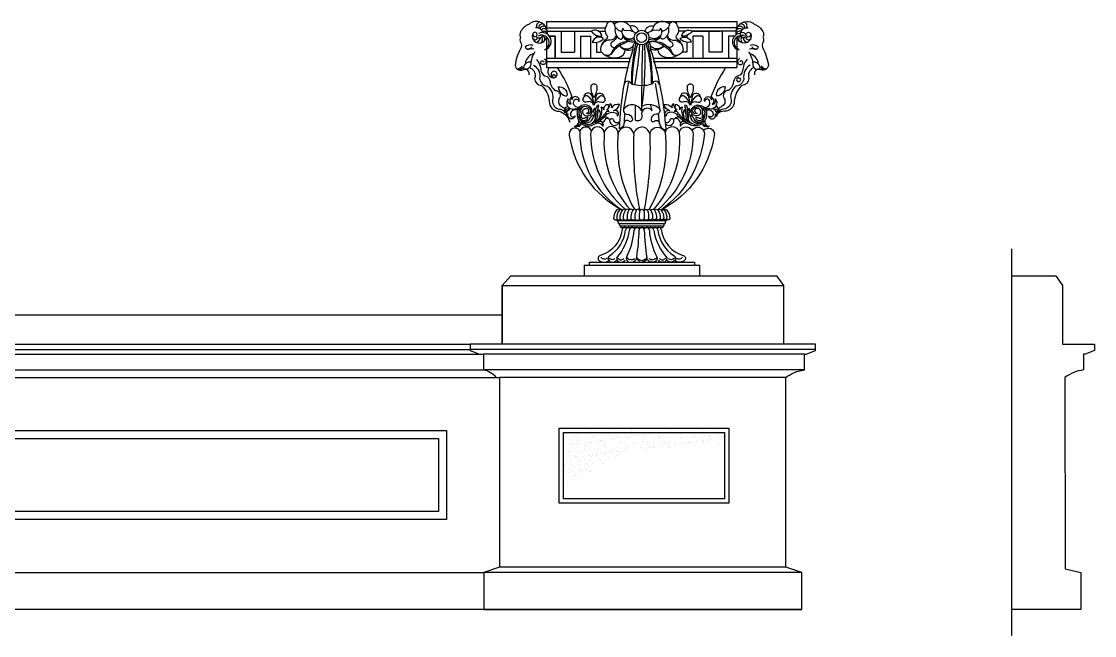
# Model space of a CAD drawing. Header units: metres. Extents: x 241 to 4289, y 3278 to 4436.
# Drawn here: x 2265 to 4289, y 3278 to 4436 of the extents above; entities that cross this region are included whole.
import ezdxf

# ---------------------------------------------------------------- set-up
doc = ezdxf.new("R2010")
doc.units = ezdxf.units.M
for name, color, linetype in [('2', 2, 'Continuous'), ('3', 3, 'Continuous'), ('4', 4, 'Continuous'), ('7', 7, 'Continuous')]:
    doc.layers.add(name, color=color, linetype=linetype)

msp = doc.modelspace()

# ---------------------------------------------------------------- hatches: boundary and pattern name
at = {"layer": '3'}
h = msp.add_hatch(dxfattribs=at)
h.set_pattern_fill('AR-SAND', scale=20)
h.paths.add_polyline_path([(4133.03, 3327.36), (4138.84, 3327.36), (4263.84, 3327.36), (4263.84, 3397.21), (4233.84, 3403.83), (4233.69, 3764.85, -0.13), (4268.69, 3778.9), (4268.84, 3808.9), (4271.78, 3808.9), (4289.43, 3815.36), (4289.43, 3817.36), (4289.43, 3827.36), (4268.84, 3827.36), (4229.08, 3827.36), (4229.08, 3938.17), (4216.25, 3956.17), (4133.03, 3956.17)])

# ---------------------------------------------------------------- linework, layer by layer
for p, q in [((3255.93, 4436.17), (3614.8, 4436.17)), ((3255.93, 4436.17), (3255.93, 4422.84)), ((3614.8, 4436.17), (3614.8, 4422.84)), ((3257.19, 4424.17), (3366.54, 4424.17)), ((3257.19, 4418.17), (3340.19, 4418.17)), ((3283.37, 4418.17), (3283.37, 4378.37)), ((3308.57, 4418.17), (3308.57, 4378.37)), ((3353.34, 4418.17), (3366.05, 4418.17)), ((3516.77, 4418.17), (3504.07, 4418.17)), ((3613.55, 4424.17), (3504.19, 4424.17)), ((3530.54, 4418.17), (3583.59, 4418.17)), ((3613.55, 4418.17), (3530.54, 4418.17)), ((3583.59, 4418.17), (3530.54, 4418.17)), ((3562.16, 4418.17), (3562.16, 4378.37)), ((3587.36, 4418.17), (3587.36, 4378.37)), ((3255.93, 4407.33), (3255.93, 4385.28)), ((3260.21, 4408.56), (3271.97, 4408.56)), ((3271.97, 4408.56), (3260.21, 4408.56)), ((3271.97, 4408.56), (3271.97, 4366.97)), ((3271.97, 4366.97), (3271.97, 4408.56)), ((3319.97, 4408.56), (3338.9, 4408.56)), ((3319.97, 4408.56), (3319.97, 4366.97)), ((3338.9, 4408.56), (3338.9, 4366.97)), ((3350.3, 4409.8), (3350.3, 4405.96)), ((3350.3, 4396.93), (3350.3, 4378.37)), ((3520.43, 4409.8), (3520.43, 4405.96)), ((3520.43, 4397.54), (3520.43, 4378.37)), ((3550.76, 4408.56), (3531.83, 4408.56)), ((3531.83, 4408.56), (3531.83, 4366.97)), ((3550.76, 4408.56), (3550.76, 4366.97)), ((3598.76, 4408.56), (3598.76, 4366.97)), ((3610.52, 4408.56), (3598.76, 4408.56)), ((3614.8, 4407.33), (3614.8, 4385.28)), ((3255.93, 4383.88), (3255.93, 4349.18)), ((3255.93, 4383.88), (3255.93, 4366.97)), ((3283.37, 4378.37), (3308.57, 4378.37)), ((3350.3, 4378.37), (3357.67, 4378.37)), ((3520.43, 4378.37), (3513.06, 4378.37)), ((3587.36, 4378.37), (3562.16, 4378.37)), ((3614.8, 4383.88), (3614.8, 4349.18)), ((3255.93, 4366.97), (3413.44, 4366.97)), ((3255.93, 4366.97), (3271.97, 4366.97)), ((3255.93, 4360.97), (3413.44, 4360.97)), ((3457.1, 4366.97), (3614.8, 4366.97)), ((3457.1, 4360.97), (3614.8, 4360.97)), ((3255.93, 4349.18), (3408.56, 4349.18)), ((3461.93, 4349.18), (3614.8, 4349.18)), ((3401.68, 4271.25), (3411.15, 4321.71)), ((3435.37, 4267.6), (3435.37, 4315.66)), ((3469.83, 4267.6), (3461.24, 4319.17)), ((3454.9, 4267.86), (3451.73, 4279.89)), ((3402.85, 4247.07), (3403.6, 4262.57)), ((3469.02, 4243.4), (3467.02, 4262.48)), ((3388.69, 4061), (3482.04, 4061)), ((3388.69, 4061), (3482.04, 4061)), ((3391.29, 4054.95), (3479.45, 4054.95)), ((3393.46, 4050.82), (3477.27, 4050.82)), ((3395.74, 4047.64), (3474.99, 4047.64)), ((3326.62, 3976.27), (3544.12, 3976.27)), ((3326.62, 3976.27), (3326.62, 3956.17)), ((3336.1, 3982.27), (3534.63, 3982.27)), ((3336.1, 3982.27), (3336.1, 3976.27)), ((3509.22, 3982.27), (3534.63, 3982.27)), ((3534.63, 3982.27), (3534.63, 3976.27)), ((3534.63, 3982.27), (3534.63, 3976.27)), ((3534.63, 3976.27), (3544.12, 3976.27)), ((3544.12, 3976.27), (3544.12, 3956.17)), ((3544.12, 3976.27), (3544.12, 3956.17)), ((3326.62, 3956.17), (3544.12, 3956.17))]:
    msp.add_line(p, q)
for points in [[(3257.22, 4412.26, 0.7), (3222.37, 4430.72, 0.18), (3206.96, 4417.13, 0.25), (3206.66, 4406.25, 0.2), (3206.66, 4396.89, -0.26), (3207.87, 4387.53, 0.09), (3196.41, 4353.1, 0.54), (3213.31, 4346.42, -0.52), (3222.37, 4335.59, 0.78)], [(3383.2, 4431.49, 0.77), (3368.99, 4429.38, 0.32), (3368.99, 4410.28, -0.51), (3369.29, 4403.71, 0.24), (3357.34, 4382.22, 0.38), (3374.67, 4372.37, 0.82)], [(3383.2, 4431.49, -0.42), (3413.25, 4427.53, -1.7)], [(3487.53, 4431.49, 0.42), (3457.48, 4427.53, 1.7)], [(3487.53, 4431.49, -0.77), (3501.74, 4429.38, -0.32), (3501.74, 4410.28, 0.51), (3501.44, 4403.71, -0.24), (3513.39, 4382.22, -0.38), (3496.06, 4372.37, -0.82)], [(3613.7, 4411.13, -0.72), (3648.36, 4430.72, -0.18), (3663.77, 4417.13, -0.25), (3664.07, 4406.25, -0.2), (3664.07, 4396.89, 0.26), (3662.86, 4387.53, -0.09), (3674.32, 4353.1, -0.54), (3657.42, 4346.42, 0.52), (3648.36, 4335.59, -0.78)], [(3235.67, 4407.46, 1.56), (3229.63, 4412.6, 1.04), (3255.02, 4405.35, 0.03), (3255.93, 4407.33, 0.18)], [(3248.81, 4415.06, 0.41), (3234.73, 4423.9, 0.8)], [(3360.17, 4408.41, 0.53), (3339.97, 4418.05, 0.27), (3360.17, 4408.41, 2.31)], [(3383.2, 4431.49, 0.35), (3397.89, 4417.6)], [(3385.72, 4425.2, 0.32), (3392.59, 4404.01, 0.84), (3399.46, 4409.38, -1.66)], [(3402.87, 4419.43, -0.42), (3400.25, 4423.63, 0.42), (3402.17, 4407.86, 0.4), (3421.18, 4406.85)], [(3402.87, 4419.43, -0.18), (3423.86, 4414.45, -1.59)], [(3429.33, 4418.17, 0.42), (3413.25, 4427.53, -0.16)], [(3413.25, 4427.53, 0.2), (3419.4, 4416.68)], [(3441.4, 4418.17, -0.42), (3457.48, 4427.53, 0.16)], [(3441.4, 4418.17, -0.43), (3458.04, 4427.36, 0.16)], [(3467.86, 4419.43, 0.18), (3446.88, 4414.45, 1.59)], [(3467.86, 4419.43, 0.42), (3470.48, 4423.63, -0.42), (3468.56, 4407.86, -0.43), (3448.71, 4407.64)], [(3457.48, 4427.53, -0.2), (3451.33, 4416.68)], [(3485.01, 4425.2, -0.32), (3478.14, 4404.01, -0.84), (3471.27, 4409.38, 1.66)], [(3487.53, 4431.49, -0.35), (3472.84, 4417.6)], [(3510.56, 4408.41, -0.53), (3530.76, 4418.05, -0.27), (3510.56, 4408.41, -2.31)], [(3631.79, 4411.61, 0.42), (3619.49, 4413.23, 0.84), (3618.84, 4382.5, -3.43)], [(3635.06, 4407.46, -1.56), (3641.1, 4412.6, -1.04), (3615.71, 4405.35, -0.03), (3614.8, 4407.33, -0.18)], [(3634.7, 4407.73, -0.78), (3621.75, 4414.2, -0.43), (3636, 4423.9, -0.8)], [(3236.03, 4407.73, 0.58), (3248.75, 4410.2, 0.43)], [(3251.89, 4382.5, 0.53), (3255.93, 4407.33, 0.28), (3239.91, 4408.7, 4.25)], [(3363.51, 4403.71, 0.53), (3342.04, 4397.42, 0.27), (3363.51, 4403.71, 2.31)], [(3387.21, 4409.98, -0.39), (3371.68, 4401.02, 0.17), (3360.03, 4392.97, 1.96)], [(3411.81, 4398.43, 0.31), (3377.57, 4375.48, -0.4), (3366.03, 4373.24, 0.23), (3392.63, 4369.08, 0.38), (3404.2, 4383.04)], [(3411.76, 4398.43, 0.19), (3376.6, 4373.24, 1.82)], [(3387.51, 4409.38, -0.31), (3378.85, 4397.14, 1.04), (3386.32, 4388.79, -0.4)], [(3423.08, 4398.69, 0.2), (3418.61, 4383.53, 0.07), (3392.83, 4233.97)], [(3399.41, 4409.76, 0.4), (3423.08, 4398.69)], [(3399.52, 4410.71, 0.4), (3421.66, 4402.46, -0.2)], [(3424.53, 4396.67, 0.06), (3415.79, 4318.07, 4.63)], [(3427.21, 4394.29, 0.07), (3417.34, 4318.26, 1.05)], [(3431.39, 4392.25), (3431.39, 4392.67, -0.03), (3421.72, 4317.04, 1.2)], [(3440.59, 4393.02, -0.04), (3435.61, 4276.67)], [(3443.34, 4394.98, -0.07), (3453.39, 4318.26, -1.05)], [(3446.04, 4397.3, -0.06), (3454.94, 4318.07, -4.63)], [(3447.4, 4398.99, -0.21), (3452.12, 4383.53, -0.06), (3480.64, 4231.54)], [(3471.32, 4409.76, -0.4), (3447.65, 4398.69)], [(3471.21, 4410.71, -0.4), (3449.07, 4402.46, 0.2)], [(3458.92, 4398.43, -0.31), (3493.17, 4375.48, 0.4), (3504.71, 4373.24, -0.23), (3478.1, 4369.08, -0.38), (3466.53, 4383.04)], [(3458.97, 4398.43, -0.19), (3494.13, 4373.24, -1.82)], [(3483.22, 4409.38, 0.31), (3491.88, 4397.14, -1.04), (3484.41, 4388.79, 0.4)], [(3483.52, 4409.98, 0.39), (3499.05, 4401.02, -0.17), (3510.7, 4392.97, -1.96)], [(3507.22, 4403.71, -0.53), (3528.7, 4397.42, -0.27), (3507.22, 4403.71, -2.31)], [(3618.84, 4382.5, -0.53), (3614.8, 4407.33, -0.28), (3630.82, 4408.7, -4.25)], [(3233.98, 4379.03, 0.15), (3226.1, 4355.4, -0.52), (3213.31, 4346.42, -1.38)], [(3393.27, 4390.86, 0.45), (3419.24, 4389.9, -2.53)], [(3393.56, 4390.51, 0.36), (3418.61, 4383.53)], [(3477.46, 4390.86, -0.45), (3451.49, 4389.9, 2.53)], [(3477.17, 4390.51, -0.36), (3452.12, 4383.53)], [(3636.75, 4379.03, -0.15), (3644.63, 4355.4, 0.52), (3657.42, 4346.42, 1.38)], [(3231.02, 4353.78, -0.32), (3242.81, 4328.16, 0.33), (3257.55, 4314.02, -0.3), (3266.98, 4287.51, 0.41), (3280.24, 4271.02, -0.13), (3289.5, 4267.23, 7.5)], [(3236.62, 4365.27, -0.15), (3245.17, 4342.88, 0.31), (3256.66, 4332.28, -0.24), (3262.85, 4319.03, 0.14), (3271.69, 4306.07, -0.62), (3279.65, 4290.75, 0.43), (3284.66, 4275.73, -0.13), (3290.3, 4271.02, 0.99)], [(3251.05, 4365.9, -1.03), (3246.46, 4355.4, -0.56), (3245.8, 4361.31, -0.59), (3250.4, 4359.34, 0.91)], [(3639.71, 4353.78, 0.32), (3627.92, 4328.16, -0.33), (3613.19, 4314.02, 0.3), (3603.75, 4287.51, -0.41), (3590.49, 4271.02, 0.21), (3577.33, 4263.19, -7.5)], [(3634.11, 4365.27, 0.15), (3625.57, 4342.88, -0.31), (3614.07, 4332.28, 0.24), (3607.88, 4319.03, -0.14), (3599.04, 4306.07, 0.62), (3591.08, 4290.75, -0.43), (3586.07, 4275.73, 0.13), (3580.43, 4271.02, -0.99)], [(3619.68, 4365.9, 1.03), (3624.27, 4355.4, 0.56), (3624.93, 4361.31, 0.59), (3620.33, 4359.34, -0.91)], [(3224.78, 4348.84, -0.38), (3233.32, 4328.5, 0.41), (3246.46, 4315.38, -0.19), (3260.9, 4285.85, 0.43), (3279.29, 4266.82, -0.15), (3293.56, 4258.1, 1.02)], [(3260.4, 4348.25, 0.57), (3268.82, 4330.07, 0.46), (3275.9, 4336.8, 0.76), (3265.11, 4339.16, 0.47), (3268.82, 4330.07, 1.08), (3270.17, 4335.79, 0.92), (3268.82, 4330.07, 1.8)], [(3645.95, 4348.84, 0.38), (3637.41, 4328.5, -0.41), (3624.27, 4315.38, 0.19), (3609.83, 4285.85, -0.43), (3591.44, 4266.82, 0.19), (3577.57, 4261.56, -1.02)], [(3278, 4312.88, -0.44), (3294.76, 4298.33, 0.03), (3294.19, 4295.66, 0.21)], [(3278, 4312.88, 0.39), (3294.19, 4295.66, 0.04)], [(3344.95, 4292.07, -0.11), (3339.75, 4312.23, -1.09), (3350.83, 4312.8, -0.13), (3344.95, 4292.07, 0.43)], [(3415.4, 4318.65, 0.15), (3454.95, 4318.49)], [(3526.69, 4292.07, -0.11), (3521.49, 4312.23, -1.09), (3532.58, 4312.8, -0.13), (3526.69, 4292.07, 0.43)], [(3592.73, 4312.88, 0.44), (3575.97, 4298.33, -0.03), (3576.54, 4295.66, -0.21)], [(3592.73, 4312.88, -0.39), (3576.54, 4295.66, -0.04)], [(3618.08, 4330.41, 1.05), (3618.08, 4322.66, 0.41), (3622.13, 4327.04, 0.97), (3618.08, 4327.04, -57.37)], [(3318.26, 4274.63, -0.65), (3307.26, 4286.05, -0.89), (3316.63, 4285.18, 1.19), (3303.75, 4288.1, -0.34), (3304.04, 4294.25, 0.45), (3302.28, 4279.91, -0.58), (3297.01, 4290.15, 0.74), (3307.85, 4271.29, 0.17), (3318.26, 4274.63, -0.22)], [(3341.03, 4296.53, -0.05), (3344.61, 4278.44, 0.48), (3333.09, 4284.34, -0.39), (3324.36, 4287.09)], [(3341.03, 4296.53, 0.79), (3326.41, 4294.35, 1.09)], [(3349.48, 4296.53, 0.05), (3345.91, 4278.44, -0.48), (3357.42, 4284.34, 0.39), (3366.15, 4287.09)], [(3349.48, 4296.53, -0.79), (3364.1, 4294.35, -1.09)], [(3522.77, 4296.53, -0.05), (3526.35, 4278.44, 0.48), (3514.83, 4284.34, -0.39), (3506.11, 4287.09)], [(3522.77, 4296.53, 0.79), (3508.15, 4294.35, 1.09)], [(3531.23, 4296.53, 0.05), (3527.65, 4278.44, -0.48), (3539.17, 4284.34, 0.39), (3547.89, 4287.09)], [(3531.23, 4296.53, -0.79), (3545.85, 4294.35, -1.09)], [(3552.47, 4274.63, 0.65), (3563.47, 4286.05, 0.89), (3554.1, 4285.18, -1.19), (3566.98, 4288.1, 0.34), (3566.69, 4294.25, -0.45), (3568.45, 4279.91, 0.58), (3573.72, 4290.15, -0.74), (3562.88, 4271.31, -0.17), (3552.47, 4274.63, 0.22)], [(3314.27, 4268.43, 0.55), (3300.93, 4262.3, 0.89), (3309.5, 4258.4, -1.19), (3296.87, 4262.27, 0.34), (3294.06, 4256.8, -0.45), (3299.67, 4270.11, 0.58), (3290, 4263.85, -0.39), (3295.69, 4276.42, -0.35)], [(3312.3, 4271.77, -0.14), (3314.9, 4270.01, 0.22)], [(3324.8, 4261.98, 1.01), (3340.24, 4273.1, 0.77), (3313.66, 4261.24)], [(3330.89, 4263.43, 0.95), (3337.98, 4271.13, 0.77), (3316.63, 4261.71, 0.77)], [(3324.8, 4261.98, -0.68), (3331.79, 4271.97)], [(3389.31, 4257.29, 0.9), (3382.08, 4267.94, 0.26), (3393.28, 4279.31, 0.34), (3378.29, 4272.99)], [(3435.37, 4267.6, 0.56), (3401.68, 4271.25, 0.56), (3407.78, 4261.15, -0.4), (3417.88, 4251.63, -0.52), (3412.35, 4247.24, 0.74), (3401.71, 4243.4, -0.35), (3392.83, 4233.97)], [(3423.07, 4278.1, 0.01), (3423.19, 4250.12)], [(3454.9, 4267.86, 0.85), (3435.37, 4258.6, -0.71), (3423.19, 4250.12, -3.06)], [(3435.61, 4276.67, -0.34), (3469.06, 4271.25, -0.56), (3462.95, 4261.15, 0.4), (3452.85, 4251.63, 0.52), (3458.38, 4247.24, -0.74), (3469.02, 4243.4, 0.32), (3480.64, 4231.54)], [(3481.43, 4257.29, -0.9), (3488.65, 4267.94, -0.26), (3477.45, 4279.31, -0.34), (3492.45, 4272.99)], [(3545.94, 4261.98, -1.01), (3530.49, 4273.1, -0.76), (3557.32, 4261.24)], [(3539.84, 4263.43, -0.95), (3532.75, 4271.13, -0.79), (3554.08, 4261.04)], [(3545.94, 4261.98, 0.68), (3538.94, 4271.97)], [(3558.17, 4271.84, 0.09), (3555.95, 4269.74, -0.22)], [(3556.46, 4268.43, -0.55), (3569.8, 4262.3, -0.89), (3561.23, 4258.4, 1.19), (3573.87, 4262.27, -0.34), (3576.67, 4256.8, 0.45), (3571.06, 4270.11, -0.58), (3580.73, 4263.85, 0.39), (3575.04, 4276.42, 0.35)], [(3291.69, 4268.64, -0.07), (3292.88, 4264.6, 0.99)], [(3293.99, 4257.61, -0.11), (3299.65, 4246.48, 1.02)], [(3313.66, 4261.24, 0.63), (3345.92, 4242.68, -0.11)], [(3316.66, 4261.04, 0.63), (3344.24, 4245.16, 0.63)], [(3343.06, 4259.82, 0.14), (3335.55, 4250.16, -0.3), (3321.85, 4247.25, -3.62)], [(3370.34, 4261.98, -0.3), (3387.14, 4263.07, -0.22), (3389.31, 4257.29, 1.08)], [(3500.39, 4261.98, 0.3), (3483.59, 4263.07, 0.22), (3481.43, 4257.29, -1.08)], [(3557.32, 4261.24, -0.62), (3524.81, 4242.68, 0.11)], [(3554.08, 4261.04, -0.63), (3526.49, 4245.16, -0.63)], [(3527.67, 4259.82, -0.14), (3535.18, 4250.16, 0.3), (3548.89, 4247.25, 3.62)], [(3579.05, 4268.64, 0.07), (3577.85, 4264.6, -0.99)], [(3318.84, 4229.83, 0.87), (3298.77, 4221.18, 0.24), (3399.02, 4080.36)], [(3340.28, 4230.52, 0.67), (3318.37, 4228.6, 0.26), (3399.02, 4080.36)], [(3364.79, 4226.47, 0.94), (3338.84, 4224.34, 0.22), (3404.54, 4081.76, -2.85)], [(3390.79, 4224.01, 0.98), (3364.79, 4226.47, 0.21), (3414.06, 4081.08, -1.77)], [(3420.41, 4224.01, 0.76), (3391.16, 4227.19, 0.16), (3421.54, 4082.02, 3.33)], [(3420.41, 4224.01, -0.31), (3435.37, 4237.6, -1.15)], [(3450.32, 4224.01, 0.31), (3435.37, 4237.6, 1.15)], [(3450.32, 4224.01, -0.76), (3479.58, 4227.19, -0.16), (3449.19, 4082.02, -3.33)], [(3479.94, 4224.01, -0.98), (3505.94, 4226.47, -0.21), (3456.67, 4081.08, 1.77)], [(3505.94, 4226.47, -0.93), (3532.18, 4224.34, -0.22), (3466.19, 4081.76, 2.85)], [(3530.61, 4230.64, -0.74), (3553.5, 4225.76, -0.22), (3471.72, 4080.36)], [(3551.89, 4229.83, -0.87), (3571.96, 4221.18, -0.24), (3471.72, 4080.36)], [(3420.41, 4224.01, 0.06), (3430.84, 4082.02, 0.66)], [(3450.32, 4224.01, -0.06), (3439.89, 4082.02, -0.66)], [(3394.07, 4081.16, 0.33), (3388.49, 4081.16, 0.17), (3382.2, 4064.77, 0.63), (3389.11, 4063.1, 0.36)], [(3393.37, 4080.58, 0.22), (3388.38, 4064.18, 0.43), (3395.71, 4062.62, -0.31)], [(3399.02, 4080.36, 0.43), (3393.37, 4080.58)], [(3405, 4080.55, 0.53), (3399.02, 4080.36, 0.18), (3393.98, 4065.47, 0.6), (3401.32, 4062.99, -0.46)], [(3411.62, 4080.73, 0.5), (3404.72, 4079.99, 0.2), (3400.58, 4064.55, 0.56), (3408.22, 4063.17, 2.24)], [(3418.53, 4080.64, 0.45), (3411.07, 4079.99, 0.15), (3407.67, 4064.18, 0.5), (3415.21, 4063.26, -0.43)], [(3424.65, 4080.17, 0.67), (3417.77, 4079.18, 0.13), (3414.93, 4064.1, 0.4), (3423.46, 4062.86, 0.51)], [(3431.53, 4079.17, 0.67), (3424.65, 4080.17, 0.13), (3422.62, 4063.79, 0.44), (3431.19, 4063.48, -0.46)], [(3431.53, 4079.17, 0.05), (3430.69, 4065.82, 0.5), (3435.37, 4061.72, 0.75)], [(3431.53, 4079.17, -0.74), (3439.2, 4079.17, -0.15)], [(3439.2, 4079.17, -0.05), (3440.04, 4065.82, -0.5), (3435.37, 4061.72, -0.75)], [(3439.2, 4079.17, -0.67), (3446.08, 4080.17, -0.13), (3448.11, 4063.79, -0.44), (3439.54, 4063.48, 0.46)], [(3446.08, 4080.17, -0.67), (3452.96, 4079.18, -0.13), (3455.8, 4064.1, -0.4), (3447.27, 4062.86, -0.51)], [(3452.21, 4080.64, -0.45), (3459.66, 4079.99, -0.15), (3463.06, 4064.18, -0.5), (3455.52, 4063.26, 0.43)], [(3459.11, 4080.73, -0.5), (3466.01, 4079.99, -0.2), (3470.15, 4064.55, -0.56), (3462.51, 4063.17, -2.24)], [(3465.73, 4080.55, -0.53), (3471.72, 4080.36, -0.18), (3476.75, 4065.47, -0.6), (3469.41, 4062.99, 0.46)], [(3471.72, 4080.36, -0.43), (3477.36, 4080.58)], [(3477.36, 4080.58, -0.22), (3482.35, 4064.18, -0.43), (3475.03, 4062.62, 0.31)], [(3476.66, 4081.16, -0.33), (3482.25, 4081.16, -0.17), (3488.53, 4064.77, -0.63), (3481.62, 4063.1, -0.36)], [(3398.51, 4043.59, -0.3), (3357.04, 3994.64, 0.67), (3355.48, 3984.92, 0.35), (3373.21, 3985.38, 0.19)], [(3472.22, 4043.59, 0.3), (3513.69, 3994.64, -0.67), (3515.25, 3984.92, -0.35), (3497.52, 3985.38, -0.19)], [(3374.43, 3994.13, 0.51), (3373.21, 3985.38, 0.48), (3388.1, 3986.08)], [(3388.1, 3990.45, 0.42), (3394.8, 3982.26, 0.3), (3404.04, 3986.17)], [(3406.95, 3992.45, 0.58), (3414.22, 3982.26, 0.43), (3426, 3991.45)], [(3426, 3991.45, 0.37), (3435.37, 3982.27, 1.08)], [(3444.7, 3991.13, -0.36), (3435.37, 3982.27, -1.08)], [(3463.78, 3992.45, -0.58), (3456.51, 3982.26, -0.43), (3444.73, 3991.45)], [(3482.63, 3990.45, -0.42), (3475.94, 3982.26, -0.3), (3466.69, 3986.17)], [(3496.3, 3994.13, -0.51), (3497.52, 3985.38, -0.48), (3482.63, 3986.08)]]:
    msp.add_lwpolyline(points, format="xyb")
msp.add_lwpolyline([(3436.51, 4392.03), (3435.24, 4347.68), (3435.37, 4315.66)])
for radius in [13.92, 9.12]:
    msp.add_circle((3435.06, 4405.79), radius)
for centre, radius, start, end in [((3244.08, 4427.9), 7.36, 98.39, 210.03), ((3626.65, 4427.9), 7.36, 329.97, 81.61), ((3234.17, 4411.86), 4.6, 170.84, 294.44), ((3247.95, 4398.46), 16.62, 298.68, 114.99), ((3247.86, 4424.72), 6.83, 78.24, 188.99), ((3250.19, 4420.35), 6.96, 53.14, 161.88), ((3251.17, 4416.39), 6.27, 16.53, 142.06), ((3251.17, 4411.47), 6.25, 7.54, 117.27), ((3619.6, 4411.41), 6.29, 63.28, 184.72), ((3619.56, 4416.39), 6.27, 37.94, 163.47), ((3620.55, 4420.35), 6.96, 18.12, 126.86), ((3622.87, 4424.72), 6.83, 351.01, 101.76), ((3636.56, 4411.86), 4.6, 245.56, 9.16), ((3233.82, 4406.56), 4.99, 218.99, 345.52), ((3235.26, 4406.49), 9.12, 269.9, 353.76), ((3240.29, 4402.51), 8.02, 298.73, 35.8), ((3246.9, 4402.88), 5.93, 335.23, 80), ((3623.84, 4402.88), 5.93, 100, 204.77), ((3630.45, 4402.51), 8.02, 144.2, 241.27), ((3635.47, 4406.49), 9.12, 186.24, 270.1), ((3636.91, 4406.56), 4.99, 194.48, 321.01), ((3225.58, 4375.23), 16.74, 71.66, 128.34), ((3238.93, 4352.66), 24.1, 106.68, 165.52), ((3219.87, 4388.39), 4.14, 175.48, 261.3), ((3220.96, 4391.31), 7.41, 257.58, 340.49), ((3225.38, 4345.76), 38.74, 80.23, 98.01), ((3631.81, 4352.66), 24.1, 14.48, 73.32), ((3645.35, 4345.76), 38.74, 81.99, 99.77), ((3645.15, 4375.23), 16.74, 51.66, 108.34), ((3649.77, 4391.31), 7.41, 199.51, 282.42), ((3650.86, 4388.39), 4.14, 278.7, 4.52), ((3201.44, 4356.57), 9.43, 267.41, 333.85), ((3223.54, 4348.44), 11.28, 74.41, 189.76), ((3215.83, 4359.58), 0.42, 17.54, 268.68), ((3647.19, 4348.44), 11.28, 350.24, 105.59), ((3654.9, 4359.58), 0.42, 271.32, 162.46), ((3669.29, 4356.57), 9.43, 206.15, 272.59), ((3204.73, 4353.78), 7.78, 245.1, 332.85), ((3061.34, 4206.86), 257.95, 19.18, 33.48), ((3808.77, 4206.86), 257.95, 146.52, 160.69), ((3666, 4353.78), 7.78, 207.15, 294.9), ((3409.06, 4316.35), 6.97, 17.3, 170.07), ((3461.67, 4316.35), 6.97, 9.93, 162.7), ((3330.79, 4289.07), 6.72, 60.3, 197.16), ((3321.63, 4275.39), 23.17, 7.57, 57.4), ((3368.88, 4275.39), 23.17, 122.6, 172.43), ((3359.72, 4289.07), 6.72, 342.84, 119.7), ((3512.53, 4289.07), 6.72, 60.3, 197.16), ((3503.38, 4275.39), 23.17, 7.57, 57.4), ((3550.62, 4275.39), 23.17, 122.6, 172.43), ((3541.47, 4289.07), 6.72, 342.84, 119.7), ((3328.51, 4267.41), 8.42, 116.04, 197.53), ((3331.37, 4267.7), 4.29, 263.59, 84.4), ((3350.29, 4268.28), 5.93, 129.82, 192.67), ((3336.55, 4266.6), 11.73, 2.87, 32.1), ((3365.22, 4267.81), 17.06, 149.81, 191.16), ((3353.98, 4273.83), 4.34, 87.93, 143.85), ((3367.95, 4266.77), 16.52, 148.3, 191.02), ((3337.27, 4267.06), 22.91, 311.7, 18.8), ((3347.63, 4277.38), 6.55, 329.87, 6.93), ((3359.32, 4270.1), 4.35, 355.26, 94.79), ((3370.86, 4271.53), 7.43, 77.22, 193.89), ((3365.29, 4275.71), 7.83, 295.87, 22.99), ((3358.9, 4282.72), 16.95, 319.36, 354.63), ((3372.07, 4275.53), 6.72, 337.79, 56.55), ((3498.66, 4275.53), 6.72, 123.45, 202.21), ((3511.83, 4282.72), 16.95, 185.37, 220.64), ((3505.44, 4275.71), 7.83, 157.01, 244.13), ((3499.87, 4271.53), 7.43, 346.11, 102.78), ((3511.41, 4270.1), 4.35, 85.21, 184.74), ((3533.47, 4267.06), 22.91, 161.2, 228.3), ((3523.1, 4277.38), 6.55, 173.07, 210.13), ((3516.75, 4273.83), 4.34, 36.15, 92.07), ((3502.78, 4266.77), 16.52, 348.98, 31.7), ((3505.51, 4267.81), 17.06, 348.84, 30.19), ((3534.18, 4266.6), 11.73, 147.9, 177.13), ((3520.44, 4268.28), 5.93, 347.33, 50.18), ((3539.36, 4267.7), 4.29, 95.6, 276.41), ((3542.22, 4267.41), 8.42, 342.47, 63.96), ((3325.17, 4263.75), 8.52, 185.84, 242.3), ((3326.95, 4259.81), 10.31, 196.2, 295.59), ((3325.9, 4262.39), 8.83, 190.92, 279.41), ((3307.32, 4259.41), 14.25, 347.01, 22.53), ((3329.61, 4260.13), 15.28, 242.65, 344.42), ((3355.79, 4176.2), 82.54, 105.67, 110.16), ((3327.51, 4255.07), 6, 309.34, 5.67), ((3329.77, 4259.35), 19.41, 308.28, 15.43), ((3340.27, 4256.78), 4.13, 349.51, 47.39), ((3303.99, 4249.14), 44.27, 5.36, 23.76), ((3312.38, 4310.2), 72.39, 296.42, 320.24), ((3335.99, 4259.31), 16.32, 303.72, 15.27), ((3312.38, 4310.2), 75.39, 296.42, 320.24), ((3365.02, 4262.38), 12.93, 146.25, 182.54), ((3340.08, 4261.89), 17.24, 315.87, 14.24), ((3344.9, 4260.01), 13.37, 27.24, 45.57), ((3367.3, 4247.94), 7.66, 32.47, 133.51), ((3370.32, 4248.17), 5.2, 48.44, 154.17), ((3372.6, 4259.9), 6.91, 78.69, 168.65), ((3370.11, 4264.44), 4.44, 30.17, 108.32), ((3378.64, 4248.85), 4.11, 43.82, 165.85), ((3388.43, 4252.17), 6.83, 184, 315.09), ((3482.3, 4252.17), 6.83, 246.11, 356), ((3492.09, 4248.85), 4.11, 14.15, 136.18), ((3500.62, 4264.44), 4.44, 71.68, 149.83), ((3498.14, 4259.9), 6.91, 11.35, 101.31), ((3500.41, 4248.17), 5.2, 25.83, 131.56), ((3503.43, 4247.94), 7.66, 46.49, 147.53), ((3558.35, 4310.2), 75.39, 219.76, 243.58), ((3558.35, 4310.2), 72.39, 219.76, 243.58), ((3530.65, 4261.89), 17.24, 165.76, 224.13), ((3525.83, 4260.01), 13.37, 134.43, 152.76), ((3505.72, 4262.38), 12.93, 357.46, 33.75), ((3534.74, 4259.31), 16.32, 164.73, 236.28), ((3540.96, 4259.35), 19.41, 164.57, 231.72), ((3566.74, 4249.14), 44.27, 156.24, 174.64), ((3530.47, 4256.78), 4.13, 132.61, 190.49), ((3541.13, 4260.13), 15.28, 195.58, 297.35), ((3543.22, 4255.07), 6, 174.33, 230.66), ((3514.95, 4176.2), 82.54, 69.84, 74.33), ((3543.78, 4259.81), 10.31, 244.41, 343.8), ((3544.83, 4262.39), 8.83, 260.59, 349.08), ((3563.41, 4259.41), 14.25, 157.47, 192.99), ((3545.57, 4263.75), 8.52, 297.7, 354.16), ((3307.62, 4247.66), 8.91, 270.6, 17.85), ((3311.22, 4243.35), 5.78, 232.67, 342.17), ((3312.97, 4239.46), 4.32, 335.02, 29.39), ((3313.42, 4242.54), 5.99, 305.22, 6.1), ((3317.66, 4241.08), 2.71, 336.24, 50.57), ((3352.33, 4232.75), 11.92, 30.24, 109.48), ((3356.55, 4241.19), 6.42, 335.45, 127.53), ((3361.59, 4250.58), 4.05, 241.91, 357.91), ((3384.09, 4249.54), 9.44, 178.12, 346.54), ((3486.64, 4249.54), 9.44, 223.36, 1.88), ((3509.14, 4250.58), 4.05, 182.09, 298.09), ((3514.18, 4241.19), 6.42, 52.47, 204.55), ((3518.41, 4232.75), 11.92, 70.52, 149.76), ((3553.07, 4241.08), 2.71, 129.43, 203.76), ((3557.31, 4242.54), 5.99, 173.9, 234.78), ((3557.77, 4239.46), 4.32, 150.61, 204.98), ((3559.51, 4243.35), 5.78, 197.83, 307.33), ((3563.11, 4247.66), 8.91, 169.52, 269.4), ((3385.3, 4055.96), 6.07, 350.1, 56.1), ((3390.65, 4052.16), 3.12, 334.05, 63.44), ((3393.31, 4048.44), 2.56, 341.61, 67.23), ((3477.42, 4048.44), 2.56, 112.77, 198.39), ((3477.42, 4048.44), 2.56, 112.77, 198.39), ((3480.08, 4052.16), 3.12, 116.56, 205.95), ((3480.08, 4052.16), 3.12, 116.56, 205.95), ((3485.43, 4055.96), 6.07, 123.9, 189.9), ((3338.64, 4050.43), 66.72, 302.44, 353.1), ((3312.71, 4056.84), 100.45, 318.63, 351.67), ((3403.47, 4042.34), 5.11, 55.93, 180), ((3410.74, 4041.71), 5.91, 55.9, 173.91), ((3295.75, 4050.8), 125.58, 332.31, 356.13), ((3417.48, 4042.31), 5.38, 37.5, 180.21), ((3426.16, 4042.59), 5.12, 23.65, 182.84), ((2922.72, 4063.53), 508.42, 351.85, 357.61), ((3435.37, 4042.93), 4.71, 352.78, 187.22), ((3444.49, 4042.24), 5.2, 1.06, 152.45), ((3938.3, 4061.84), 498.65, 182.24, 188.15), ((3452.67, 4042.15), 5.42, 1.48, 140.68), ((3574.98, 4050.8), 125.58, 183.87, 207.69), ((3459.89, 4041.49), 6.04, 8, 122.19), ((3563.13, 4060.17), 106.49, 189.71, 220.9), ((3466.86, 4042.09), 5.52, 2.5, 125.8), ((3532.09, 4050.43), 66.72, 186.9, 237.56), ((3365.1, 3996.58), 8.45, 217.13, 306.41), ((3380.07, 3996.48), 9.02, 223.98, 304.92), ((3396.49, 3993.65), 7.09, 212.58, 317.34), ((3406.12, 3990.07), 0.75, 141.72, 193.91), ((3415.49, 3998.61), 11.47, 227.49, 304.6), ((3435.37, 3996.12), 10.46, 226.5, 313.5), ((3455.24, 3998.61), 11.47, 235.4, 312.51), ((3464.61, 3990.07), 0.75, 346.09, 38.28), ((3474.24, 3993.65), 7.09, 222.66, 327.42), ((3490.66, 3996.48), 9.02, 235.08, 316.02), ((3505.63, 3996.58), 8.45, 233.59, 322.87)]:
    msp.add_arc(centre, radius, start, end)
at = {"layer": '2'}
msp.add_line((3737.28, 3327.36), (266.93, 3327.36), dxfattribs=at)
at = {"layer": '3'}
for p, q in [((4133.03, 4007.66), (4133.03, 3278.09)), ((3172.04, 3938.17), (3702.52, 3938.17)), ((867.08, 3808.9), (3129.33, 3808.9)), ((892.52, 3817.36), (3111.69, 3817.36)), ((3742.28, 3808.9), (3137.13, 3808.9)), ((867.08, 3778.9), (3137.13, 3778.9)), ((3707.13, 3764.85), (3167.13, 3764.85)), ((3286.62, 3650.23), (3286.62, 3650.23)), ((3287.12, 3658.16), (3287.12, 3658.16)), ((3291.03, 3663.29), (3291.03, 3663.29)), ((3301.23, 3649.24), (3301.23, 3649.24)), ((3306.28, 3655.15), (3306.28, 3655.15)), ((3308.12, 3653.46), (3308.12, 3653.46)), ((3313.54, 3652.97), (3313.54, 3652.97)), ((3314.13, 3659.13), (3314.13, 3659.13)), ((3316.82, 3645.49), (3316.82, 3645.49)), ((3317.76, 3650.28), (3317.76, 3650.28)), ((3326.81, 3649.11), (3326.81, 3649.11)), ((3338.18, 3662.24), (3338.18, 3662.24)), ((3340.3, 3659.46), (3340.3, 3659.46)), ((3340.5, 3643.91), (3340.5, 3643.91)), ((3344.68, 3653.03), (3344.68, 3653.03)), ((3346.88, 3654.26), (3346.88, 3654.26)), ((3348.9, 3650.34), (3348.9, 3650.34)), ((3353.82, 3650.09), (3353.82, 3650.09)), ((3354.08, 3645.7), (3354.08, 3645.7)), ((3356.84, 3645.14), (3356.84, 3645.14)), ((3358.68, 3643.45), (3358.68, 3643.45)), ((3359.29, 3646.38), (3359.29, 3646.38)), ((3365.88, 3659.34), (3365.88, 3659.34)), ((3367.42, 3647.45), (3367.42, 3647.45)), ((3375.83, 3653.08), (3375.83, 3653.08)), ((3376.94, 3663.04), (3376.94, 3663.04)), ((3380, 3650.42), (3380, 3650.42)), ((3380.04, 3650.4), (3380.04, 3650.4)), ((3381, 3649.24), (3381, 3649.24)), ((3386.2, 3649.93), (3386.2, 3649.93)), ((3386.9, 3653.92), (3386.9, 3653.92)), ((3388.74, 3652.23), (3388.74, 3652.23)), ((3392.89, 3660.31), (3392.89, 3660.31)), ((3394.33, 3651), (3394.33, 3651)), ((3397.44, 3644.26), (3397.44, 3644.26)), ((3405.58, 3650.3), (3405.58, 3650.3)), ((3406.97, 3653.14), (3406.97, 3653.14)), ((3407.92, 3652.79), (3407.92, 3652.79)), ((3411.18, 3650.45), (3411.18, 3650.45)), ((3413.12, 3653.47), (3413.12, 3653.47)), ((3416.96, 3662.7), (3416.96, 3662.7)), ((3418.8, 3661.01), (3418.8, 3661.01)), ((3419.07, 3660.65), (3419.07, 3660.65)), ((3421.25, 3654.54), (3421.25, 3654.54)), ((3427.5, 3653.04), (3427.5, 3653.04)), ((3432.59, 3651.27), (3432.59, 3651.27)), ((3434.83, 3656.33), (3434.83, 3656.33)), ((3437.45, 3643.92), (3437.45, 3643.92)), ((3438.11, 3653.2), (3438.11, 3653.2)), ((3440.04, 3657.02), (3440.04, 3657.02)), ((3442.32, 3650.51), (3442.32, 3650.51)), ((3444.65, 3660.53), (3444.65, 3660.53)), ((3448.17, 3658.09), (3448.17, 3658.09)), ((3457.56, 3661.81), (3457.56, 3661.81)), ((3458.76, 3651.61), (3458.76, 3651.61)), ((3461.75, 3659.87), (3461.75, 3659.87)), ((3466.96, 3660.56), (3466.96, 3660.56)), ((3467.52, 3652.69), (3467.52, 3652.69)), ((3469.25, 3653.25), (3469.25, 3653.25)), ((3469.36, 3651), (3469.36, 3651)), ((3471.66, 3661.5), (3471.66, 3661.5)), ((3473.47, 3650.57), (3473.47, 3650.57)), ((3475.09, 3661.63), (3475.09, 3661.63)), ((3484.35, 3651.48), (3484.35, 3651.48)), ((3488.67, 3663.42), (3488.67, 3663.42)), ((3497.58, 3661.47), (3497.58, 3661.47)), ((3497.83, 3661.83), (3497.83, 3661.83)), ((3499.42, 3659.78), (3499.42, 3659.78)), ((3500.39, 3653.31), (3500.39, 3653.31)), ((3504.61, 3650.62), (3504.61, 3650.62)), ((3508.12, 3651.81), (3508.12, 3651.81)), ((3511.35, 3652.46), (3511.35, 3652.46)), ((3523.41, 3661.71), (3523.41, 3661.71)), ((3531.53, 3653.37), (3531.53, 3653.37)), ((3535.75, 3650.68), (3535.75, 3650.68)), ((3537.53, 3652.79), (3537.53, 3652.79)), ((3538.14, 3644.04), (3538.14, 3644.04)), ((3538.18, 3660.59), (3538.18, 3660.59)), ((3548.13, 3651.46), (3548.13, 3651.46)), ((3549.98, 3649.78), (3549.98, 3649.78)), ((3550.42, 3662.68), (3550.42, 3662.68)), ((3551.05, 3643.41), (3551.05, 3643.41)), ((3551.72, 3645.83), (3551.72, 3645.83)), ((3556.93, 3646.51), (3556.93, 3646.51)), ((3562.67, 3653.42), (3562.67, 3653.42)), ((3563.11, 3652.67), (3563.11, 3652.67)), ((3565.06, 3647.58), (3565.06, 3647.58)), ((3566.89, 3650.74), (3566.89, 3650.74)), ((3576.6, 3663.02), (3576.6, 3663.02)), ((3577.23, 3643.75), (3577.23, 3643.75)), ((3578.2, 3660.24), (3578.2, 3660.24)), ((3578.64, 3649.37), (3578.64, 3649.37)), ((3580.04, 3658.55), (3580.04, 3658.55)), ((3583.85, 3650.06), (3583.85, 3650.06)), ((3588.74, 3650.58), (3588.74, 3650.58)), ((3590.12, 3653.64), (3590.12, 3653.64)), ((3591.98, 3651.13), (3591.98, 3651.13)), ((3593.81, 3653.48), (3593.81, 3653.48)), ((3286.66, 3636.82), (3286.66, 3636.82)), ((3286.76, 3636.71), (3286.76, 3636.71)), ((3287.75, 3638.89), (3287.75, 3638.89)), ((3290.48, 3627.87), (3290.48, 3627.87)), ((3294.69, 3625.19), (3294.69, 3625.19)), ((3296.71, 3627.59), (3296.71, 3627.59)), ((3298.56, 3625.9), (3298.56, 3625.9)), ((3300.25, 3638.61), (3300.25, 3638.61)), ((3301.8, 3640.56), (3301.8, 3640.56)), ((3301.86, 3629.97), (3301.86, 3629.97)), ((3305.45, 3639.3), (3305.45, 3639.3)), ((3313.58, 3640.37), (3313.58, 3640.37)), ((3314.76, 3639.86), (3314.76, 3639.86)), ((3321.62, 3627.93), (3321.62, 3627.93)), ((3325.84, 3625.24), (3325.84, 3625.24)), ((3326.77, 3636.37), (3326.77, 3636.37)), ((3327.16, 3642.15), (3327.16, 3642.15)), ((3327.44, 3629.85), (3327.44, 3629.85)), ((3328.62, 3634.68), (3328.62, 3634.68)), ((3332.37, 3642.84), (3332.37, 3642.84)), ((3332.94, 3640.61), (3332.94, 3640.61)), ((3337.32, 3626.71), (3337.32, 3626.71)), ((3340.93, 3640.2), (3340.93, 3640.2)), ((3352.76, 3627.99), (3352.76, 3627.99)), ((3354.45, 3630.82), (3354.45, 3630.82)), ((3356.98, 3625.3), (3356.98, 3625.3)), ((3364.08, 3640.67), (3364.08, 3640.67)), ((3366.51, 3640.07), (3366.51, 3640.07)), ((3367.38, 3635.48), (3367.38, 3635.48)), ((3377.33, 3626.36), (3377.33, 3626.36)), ((3379.17, 3624.67), (3379.17, 3624.67)), ((3380.63, 3631.15), (3380.63, 3631.15)), ((3383.9, 3628.04), (3383.9, 3628.04)), ((3388.12, 3625.36), (3388.12, 3625.36)), ((3390.22, 3624.56), (3390.22, 3624.56)), ((3393.52, 3641.05), (3393.52, 3641.05)), ((3395.22, 3640.73), (3395.22, 3640.73)), ((3395.42, 3625.25), (3395.42, 3625.25)), ((3403.55, 3626.32), (3403.55, 3626.32)), ((3406.21, 3631.03), (3406.21, 3631.03)), ((3407.39, 3635.14), (3407.39, 3635.14)), ((3409.24, 3633.45), (3409.24, 3633.45)), ((3419.7, 3641.38), (3419.7, 3641.38)), ((3426.36, 3640.78), (3426.36, 3640.78)), ((3433.22, 3632), (3433.22, 3632)), ((3439.3, 3642.23), (3439.3, 3642.23)), ((3444.05, 3631.65), (3444.05, 3631.65)), ((3445.28, 3641.26), (3445.28, 3641.26)), ((3448, 3634.25), (3448, 3634.25)), ((3449.26, 3632.34), (3449.26, 3632.34)), ((3457.39, 3633.41), (3457.39, 3633.41)), ((3457.51, 3640.84), (3457.51, 3640.84)), ((3459.39, 3632.34), (3459.39, 3632.34)), ((3470.97, 3635.2), (3470.97, 3635.2)), ((3472.29, 3642.23), (3472.29, 3642.23)), ((3476.18, 3635.88), (3476.18, 3635.88)), ((3478.06, 3643.03), (3478.06, 3643.03)), ((3484.31, 3636.95), (3484.31, 3636.95)), ((3484.98, 3632.22), (3484.98, 3632.22)), ((3488.01, 3633.91), (3488.01, 3633.91)), ((3488.65, 3640.9), (3488.65, 3640.9)), ((3489.85, 3632.22), (3489.85, 3632.22)), ((3497.89, 3638.74), (3497.89, 3638.74)), ((3498.46, 3642.56), (3498.46, 3642.56)), ((3511.22, 3640.5), (3511.22, 3640.5)), ((3518.07, 3642.69), (3518.07, 3642.69)), ((3519.79, 3640.95), (3519.79, 3640.95)), ((3519.92, 3641), (3519.92, 3641)), ((3524.04, 3642.44), (3524.04, 3642.44)), ((3524.81, 3642.28), (3524.81, 3642.28)), ((3530.01, 3642.97), (3530.01, 3642.97)), ((3550.93, 3641.01), (3550.93, 3641.01)), ((3558.68, 3641.8), (3558.68, 3641.8)), ((3582.07, 3641.07), (3582.07, 3641.07)), ((3287.75, 3611.07), (3287.75, 3611.07)), ((3288.38, 3619.62), (3288.38, 3619.62)), ((3295.88, 3612.15), (3295.88, 3612.15)), ((3298.55, 3602.83), (3298.55, 3602.83)), ((3302.49, 3610.7), (3302.49, 3610.7)), ((3307.26, 3617.93), (3307.26, 3617.93)), ((3309.47, 3613.93), (3309.47, 3613.93)), ((3309.88, 3615.51), (3309.88, 3615.51)), ((3314.67, 3614.62), (3314.67, 3614.62)), ((3315.39, 3620.59), (3315.39, 3620.59)), ((3317.21, 3608.81), (3317.21, 3608.81)), ((3319.05, 3607.12), (3319.05, 3607.12)), ((3322.8, 3615.69), (3322.8, 3615.69)), ((3328.07, 3610.58), (3328.07, 3610.58)), ((3329.69, 3602.89), (3329.69, 3602.89)), ((3336.38, 3617.48), (3336.38, 3617.48)), ((3341.02, 3615.57), (3341.02, 3615.57)), ((3341.56, 3620.93), (3341.56, 3620.93)), ((3341.59, 3618.16), (3341.59, 3618.16)), ((3347.27, 3617.59), (3347.27, 3617.59)), ((3349.11, 3615.9), (3349.11, 3615.9)), ((3349.72, 3619.23), (3349.72, 3619.23)), ((3355.08, 3611.55), (3355.08, 3611.55)), ((3357.81, 3607.92), (3357.81, 3607.92)), ((3360.84, 3602.94), (3360.84, 3602.94)), ((3363.3, 3621.02), (3363.3, 3621.02)), ((3367.14, 3620.8), (3367.14, 3620.8)), ((3368.51, 3621.71), (3368.51, 3621.71)), ((3372.16, 3615.63), (3372.16, 3615.63)), ((3376.64, 3622.78), (3376.64, 3622.78)), ((3387.87, 3616.7), (3387.87, 3616.7)), ((3394.15, 3621.78), (3394.15, 3621.78)), ((3286.81, 3590.42), (3286.81, 3590.42)), ((3287.15, 3600.03), (3287.15, 3600.03)), ((3288.99, 3598.34), (3288.99, 3598.34)), ((3289.01, 3600.35), (3289.01, 3600.35)), ((3291.77, 3585.71), (3291.77, 3585.71)), ((3296.97, 3586.4), (3296.97, 3586.4)), ((3297.69, 3590.37), (3297.69, 3590.37)), ((3302.77, 3600.15), (3302.77, 3600.15)), ((3303.12, 3591.43), (3303.12, 3591.43)), ((3305.1, 3587.47), (3305.1, 3587.47)), ((3316.02, 3601.33), (3316.02, 3601.33)), ((3317.95, 3590.47), (3317.95, 3590.47)), ((3318.69, 3589.26), (3318.69, 3589.26)), ((3323.89, 3589.94), (3323.89, 3589.94)), ((3327.75, 3599.15), (3327.75, 3599.15)), ((3328.7, 3591.31), (3328.7, 3591.31)), ((3332.02, 3591.01), (3332.02, 3591.01)), ((3333.91, 3600.2), (3333.91, 3600.2)), ((3337.71, 3590.03), (3337.71, 3590.03)), ((3339.55, 3588.34), (3339.55, 3588.34)), ((3342.19, 3601.66), (3342.19, 3601.66)), ((3288.13, 3562.81), (3288.13, 3562.81)), ((3289.64, 3581.08), (3289.64, 3581.08)), ((3294.89, 3565.38), (3294.89, 3565.38)), ((3303.75, 3572.16), (3303.75, 3572.16)), ((3306.63, 3577.79), (3306.63, 3577.79)), ((3307.64, 3581.25), (3307.64, 3581.25)), ((3309.49, 3579.56), (3309.49, 3579.56)), ((3310.85, 3575.1), (3310.85, 3575.1)), ((3316.65, 3582.06), (3316.65, 3582.06)), ((3287.4, 3559.25), (3287.4, 3559.25)), ((3290.27, 3561.82), (3290.27, 3561.82)), ((3707.79, 3407.22), (3166.77, 3407.22))]:
    msp.add_line(p, q, dxfattribs=at)
for points in [[(952.08, 3649.85), (3052.28, 3649.85), (3052.28, 3512.21), (952.08, 3512.21)], [(3287.63, 3660.9), (3591.48, 3660.9), (3591.48, 3535.88), (3287.63, 3535.88)]]:
    msp.add_lwpolyline(points, close=True, dxfattribs=at)
at = {"layer": '4'}
for p, q in [((832.17, 3882.77), (3172.04, 3882.77)), ((892.52, 3827.36), (3111.69, 3827.36)), ((844, 3764.85), (3160.21, 3764.85)), ((866.93, 3397.21), (3137.28, 3397.21)), ((3737.28, 3397.21), (3137.28, 3397.21))]:
    msp.add_line(p, q, dxfattribs=at)
msp.add_lwpolyline([(3172.04, 3827.36), (3172.04, 3938.17), (3188.7, 3956.17), (3689.69, 3956.17), (3702.52, 3938.17), (3702.52, 3827.36)], dxfattribs=at)
for points in [[(4133.03, 3956.17), (4216.25, 3956.17), (4229.08, 3938.17), (4229.08, 3827.36), (4229.08, 3827.36), (4268.84, 3827.36), (4289.43, 3827.36), (4289.43, 3817.36), (4289.43, 3815.36), (4289.43, 3815.36), (4271.78, 3808.9), (4268.84, 3808.9), (4268.69, 3778.9, 0.13), (4233.69, 3764.85), (4233.69, 3764.85), (4233.84, 3403.83), (4263.84, 3397.21), (4263.84, 3327.36), (4138.84, 3327.36), (4133.03, 3327.36)], [(3137.13, 3808.9), (3137.13, 3778.9), (3137.13, 3778.9, -0.22), (3160.21, 3764.85), (3167.13, 3764.85), (3167.28, 3407.33), (3137.28, 3397.21), (3137.28, 3327.36), (3612.28, 3327.36), (3737.28, 3327.36), (3737.28, 3397.21), (3707.28, 3407.33), (3707.13, 3764.85), (3707.13, 3764.85, -0.13), (3742.13, 3778.9), (3742.28, 3808.9), (3745.23, 3808.9), (3762.87, 3815.36), (3762.87, 3815.36), (3762.87, 3817.36), (3762.87, 3827.36), (3742.28, 3827.36), (3612.28, 3827.36), (3137.28, 3827.36), (3137.28, 3827.35), (3111.69, 3827.36), (3111.69, 3817.36), (3111.69, 3815.36), (3111.69, 3815.36), (3129.33, 3808.9), (3137.13, 3808.9)]]:
    msp.add_lwpolyline(points, format="xyb", dxfattribs=at)
at = {"layer": '7'}
for p, q in [((3172.04, 3938.17), (3172.05, 3827.36)), ((3762.87, 3817.36), (3111.69, 3817.36)), ((3742.13, 3778.9), (3137.13, 3778.9))]:
    msp.add_line(p, q, dxfattribs=at)
for points in [[(937.08, 3664.85), (3067.28, 3664.85), (3067.28, 3497.21), (937.08, 3497.21)], [(3279.63, 3668.9), (3599.48, 3668.9), (3599.48, 3527.88), (3279.63, 3527.88)]]:
    msp.add_lwpolyline(points, close=True, dxfattribs=at)

doc.saveas('drawing.dxf')
